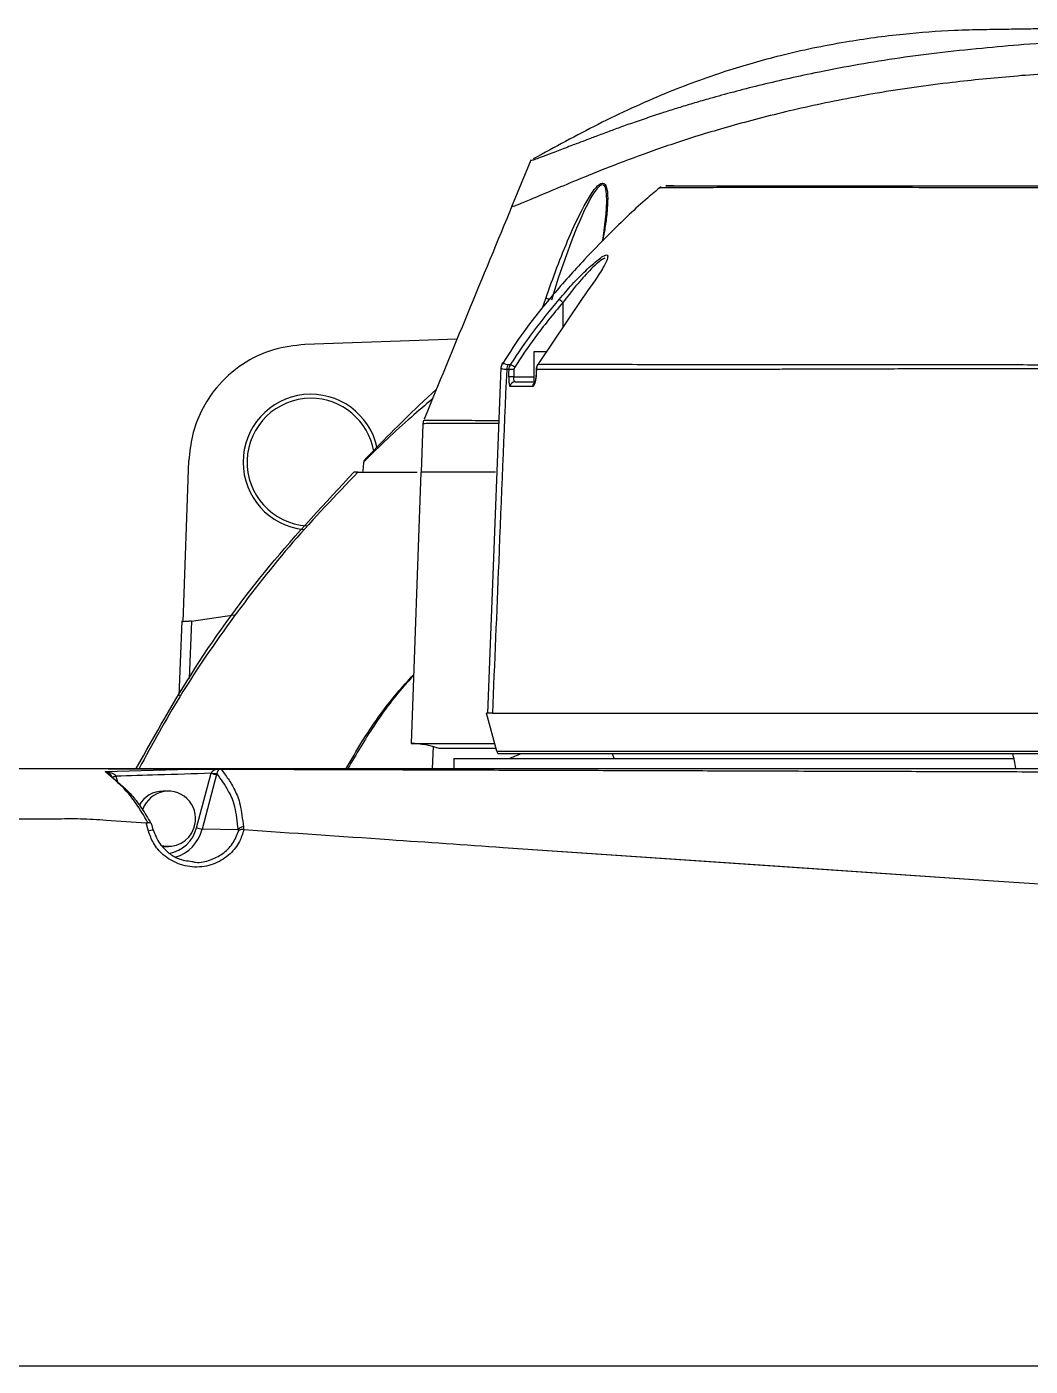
# Model space of a CAD drawing. Header units: millimetres. Extents: x -13464 to 9471, y -517 to 17126.
# Drawn here: x 6671.1 to 6771, y 12515.5 to 12648.8 of the extents above; entities that cross this region are included whole.
import ezdxf

# ---------------------------------------------------------------- set-up
doc = ezdxf.new("R2010")
doc.units = ezdxf.units.MM

msp = doc.modelspace()

# ---------------------------------------------------------------- linework, layer by layer
at = {"color": 7, "linetype": 'Continuous', "lineweight": 25}
for p, q in [((6726.28, 12621.68), (6721.95, 12615.23)), ((6722.41, 12620.84), (6722.74, 12621.79)), ((6724.43, 12621.39), (6724.43, 12618.93)), ((6713.9, 12617.74), (6698.75, 12617.21)), ((6721.59, 12613.5), (6721.59, 12616.5)), ((6721.59, 12616.5), (6722.77, 12616.5)), ((6718.27, 12614.91), (6716.94, 12580.5)), ((6718.42, 12615.41), (6718.27, 12614.91)), ((6718.49, 12615.29), (6718.44, 12615.32)), ((6721.42, 12613.02), (6719.19, 12613.02)), ((6719.54, 12613.99), (6721.59, 12613.99)), ((6719.68, 12613.5), (6721.59, 12613.5)), ((6711.85, 12612.76), (6710.11, 12611.15)), ((6710.49, 12609.32), (6710.33, 12604.5)), ((6710.57, 12609.67), (6710.49, 12609.32)), ((6686.64, 12589.61), (6687.2, 12605.66)), ((6710.29, 12604.5), (6709.34, 12577.5)), ((6717.73, 12604.5), (6710.29, 12604.5)), ((6687.44, 12589.67), (6691.69, 12590.28)), ((6686.5, 12589.71), (6686.19, 12582.22)), ((6687.44, 12589.67), (6687.21, 12583.95)), ((6717.42, 12580.5), (6716.84, 12580.5)), ((6717.85, 12576.74), (6716.84, 12580.5)), ((6717.42, 12580.5), (6782.09, 12580.5)), ((6711.46, 12575), (6711.55, 12577.17)), ((6717.78, 12577), (6712.13, 12577)), ((6713.59, 12576), (6713.59, 12575)), ((6713.59, 12576), (6769.33, 12576)), ((6717.85, 12576.74), (6860.84, 12576.74)), ((6717.95, 12576.5), (6860.74, 12576.5)), ((6619.24, 12575), (6671.05, 12575)), ((6671.05, 12575), (6687.25, 12574.95)), ((6671.05, 12575), (6832.74, 12575)), ((6678.85, 12574.69), (6687.25, 12574.95)), ((6679.92, 12574.26), (6679.93, 12574.23)), ((6679.93, 12574.23), (6680.08, 12573.68)), ((6687.25, 12574.95), (6689.91, 12574.95)), ((6687.96, 12569.09), (6689.4, 12574.53)), ((6689.96, 12574.4), (6688.52, 12568.97)), ((6685.15, 12572.75), (6684.63, 12572.75)), ((6683.16, 12568.77), (6682.94, 12569.59)), ((6683.65, 12568.89), (6683.49, 12569.45)), ((6683.65, 12568.89), (6683.64, 12568.89)), ((6692.12, 12568.88), (6688.52, 12568.97)), ((6684.63, 12567.25), (6685.15, 12567.25)), ((6718.48, 12567.15), (6766.81, 12563.85)), ((6766.81, 12563.85), (6777.36, 12563.14)), ((6777.34, 12515.5), (6599.34, 12515.5))]:
    msp.add_line(p, q, dxfattribs=at)
at = {"color": 7, "linetype": 'Continuous', "lineweight": 25, "flags": 128}
for points in [[(6721.25, 12635.55), (6720.29, 12633.23), (6719.33, 12630.9)], [(6728.81, 12631.43), (6728.81, 12631.45), (6728.79, 12632.18), (6728.71, 12632.7), (6728.61, 12632.95), (6728.48, 12633.08), (6728.32, 12633.1), (6728.12, 12633.01), (6727.82, 12632.71), (6727.47, 12632.21), (6727.2, 12631.76), (6726.91, 12631.22), (6726.6, 12630.6), (6726.22, 12629.76), (6725.81, 12628.79), (6725.36, 12627.68), (6724.66, 12625.78), (6723.98, 12623.8), (6723.29, 12621.63), (6723.29, 12621.63)], [(6719.06, 12613.99), (6719.07, 12614.39), (6719.08, 12614.71)], [(6719.56, 12614.71), (6719.55, 12614.31), (6719.54, 12613.99)], [(6721.78, 12614.73), (6721.77, 12614.4), (6721.75, 12613.99)], [(6721.8, 12614.73), (6721.78, 12614.31), (6721.77, 12613.99)], [(6721.8, 12614.73), (6721.78, 12614.73), (6721.77, 12614.73)], [(6721.92, 12615.21), (6721.93, 12615.22), (6721.95, 12615.23)], [(6721.77, 12613.99), (6721.75, 12613.99), (6721.74, 12613.99), (6721.75, 12613.99)], [(6704.62, 12605.63), (6704.61, 12605.58), (6704.61, 12605.54)], [(6729.34, 12576.5), (6729.52, 12576.04), (6729.54, 12576)], [(6718.48, 12567.15), (6745.55, 12565.31), (6766.81, 12563.85)]]:
    msp.add_lwpolyline(points, dxfattribs=at)
at = {"color": 7, "linetype": 'Continuous', "lineweight": 25}
for centre, radius, start, end in [((6722.39, 12619.65), 2.17, 70.9658, 80.715), ((6716.85, 12612.51), 11.68, 49.5219, 51.8594), ((6719.85, 12614.68), 1.01, 148.5847, 177.8341), ((6719.3, 12609.73), 4.99, 87.0199, 92.5663), ((6715.03, 12607.77), 8.54, 57.3085, 60.5133), ((6719.28, 12609), 4.99, 87.0215, 92.5647), ((6719.69, 12613.01), 0.496, 90.4265, 178.2648), ((6721.92, 12613.01), 0.501, 118.4837, 178.5133), ((6699.34, 12605.5), 6.75, 11.8614, 180), ((6699.34, 12605.5), 6.35, 90, 266.2999), ((6699.34, 12605.5), 6.35, 9.7966, 90), ((6699.34, 12605.5), 6.75, 180, 263.7157), ((6709, 12567.5), 10, 71.8051, 88.0408), ((6718.82, 12577), 1, 195, 210), ((6678.08, 12580.61), 6.61, 282.5864, 286.113), ((6680.44, 12571.96), 2.33, 102.4453, 112.6494), ((6690.75, 12579.11), 4.78, 253.5566, 260.462), ((6689.91, 12576.02), 1.52, 251.3992, 272.7838), ((6684.63, 12570.05), 2.7, 90.1479, 151.9211), ((6685.16, 12570.03), 2.71, 339.1757, 160.2572), ((6684.18, 12565.62), 3.31, 99.2365, 107.8109), ((6685.14, 12569.95), 2.7, 255.5826, 340.7005), ((6684.6, 12569.96), 3.47, 279.9324, 345.5151), ((6684.68, 12569.96), 3.97, 286.8887, 345.4841), ((6689.32, 12573.68), 4.78, 253.5566, 260.462)]:
    msp.add_arc(centre, radius, start, end, dxfattribs=at)
for points, knots in [([(6789.34, 12648.83), (6787.51, 12648.82), (6784.19, 12648.81), (6779.93, 12648.76), (6776.79, 12648.71), (6774.57, 12648.67), (6772.87, 12648.64), (6770.96, 12648.61), (6768.77, 12648.57), (6766.23, 12648.54), (6762.72, 12648.45), (6758.13, 12648.11), (6752.33, 12647.33), (6746.43, 12646.11), (6740.44, 12644.4), (6734.36, 12642.17), (6727.94, 12639.2), (6723.63, 12636.85), (6721.49, 12635.68)], [0, 0, 0, 0, 0.074509, 0.135317, 0.176879, 0.209162, 0.235942, 0.266021, 0.300019, 0.338006, 0.380869, 0.454952, 0.538256, 0.631964, 0.710757, 0.799491, 0.900339, 1, 1, 1, 1]), ([(6789.34, 12647.87), (6787.92, 12647.86), (6784.92, 12647.84), (6780.18, 12647.69), (6775.26, 12647.43), (6770.53, 12647.08), (6766.02, 12646.68), (6761.7, 12646.24), (6757.43, 12645.66), (6753.36, 12644.99), (6748.79, 12644.11), (6743.93, 12643.01), (6740.34, 12642.05), (6738.31, 12641.47), (6737.56, 12641.25), (6736.82, 12641.03), (6736.1, 12640.81), (6735.41, 12640.6), (6734.76, 12640.39), (6734.06, 12640.17), (6733.04, 12639.83), (6731.73, 12639.38), (6730.31, 12638.88), (6728.96, 12638.38), (6727.75, 12637.93), (6726.67, 12637.52), (6725.78, 12637.18), (6724.73, 12636.78), (6723.6, 12636.34), (6722.55, 12635.94), (6721.81, 12635.67), (6721.34, 12635.52), (6721.28, 12635.52), (6721.25, 12635.53)], [0, 0, 0, 0, 0.0393345, 0.0830001, 0.1312603, 0.1774251, 0.2179341, 0.2626696, 0.3063598, 0.3498612, 0.3935263, 0.4605159, 0.5247072, 0.5356081, 0.5464527, 0.5572445, 0.567987, 0.5786834, 0.5893371, 0.5985305, 0.6121871, 0.6396084, 0.6663928, 0.6910064, 0.719072, 0.7443311, 0.7665544, 0.7867483, 0.8325851, 0.87601, 0.916534, 0.9597352, 1, 1, 1, 1]), ([(6789.34, 12644.83), (6787.02, 12644.81), (6782.44, 12644.76), (6775.74, 12644.41), (6769.33, 12643.92), (6762.6, 12643.27), (6755.72, 12642.29), (6748.92, 12640.94), (6742.85, 12639.45), (6737.51, 12637.89), (6732.89, 12636.33), (6729, 12634.84), (6725.78, 12633.54), (6723.26, 12632.49), (6721.37, 12631.69), (6720.11, 12631.18), (6719.44, 12630.92), (6719.41, 12630.95), (6719.39, 12630.96)], [0, 0, 0, 0, 0.063032, 0.124012, 0.183719, 0.242318, 0.317732, 0.391, 0.462416, 0.531411, 0.598501, 0.663957, 0.727108, 0.788259, 0.847966, 0.905521, 0.960642, 1, 1, 1, 1]), ([(6734.21, 12632.9), (6733.76, 12632.53), (6732.67, 12631.65), (6730.91, 12630.02), (6728.81, 12627.99), (6726.25, 12625.34), (6723.43, 12622.17), (6720.64, 12618.76), (6719.12, 12616.38), (6718.45, 12615.31)], [0, 0, 0, 0, 0.074619, 0.178117, 0.303599, 0.444135, 0.643048, 0.840507, 1, 1, 1, 1]), ([(6722.74, 12621.79), (6723.1, 12622.82), (6723.82, 12624.87), (6725.05, 12627.91), (6726.19, 12630.38), (6727.11, 12631.99), (6727.67, 12632.78), (6728.05, 12633.15), (6728.34, 12633.28), (6728.52, 12633.26), (6728.66, 12633.13), (6728.86, 12632.72), (6728.93, 12631.74), (6728.83, 12630.31), (6728.66, 12628.9), (6728.48, 12627.96), (6728.4, 12627.54)], [0, 0, 0, 0, 0.154655, 0.308475, 0.463643, 0.541771, 0.581241, 0.620718, 0.640608, 0.660449, 0.680372, 0.700249, 0.778919, 0.857437, 0.935414, 1, 1, 1, 1]), ([(6789.34, 12632.73), (6787.07, 12632.73), (6782.54, 12632.75), (6775.92, 12632.78), (6769.52, 12632.8), (6763.45, 12632.81), (6757.78, 12632.82), (6752.58, 12632.82), (6747.92, 12632.83), (6743.84, 12632.82), (6740.41, 12632.82), (6737.68, 12632.81), (6735.68, 12632.81), (6734.4, 12632.8), (6734.19, 12632.8), (6734.09, 12632.79)], [0, 0, 0, 0, 0.0774008, 0.1542757, 0.2316304, 0.3089113, 0.3857032, 0.4630143, 0.5402331, 0.6170189, 0.6943549, 0.7715596, 0.8483642, 0.9257633, 1, 1, 1, 1]), ([(6735.48, 12633), (6735.22, 12633), (6734.71, 12633), (6734.61, 12633), (6735.6, 12633), (6737.55, 12633), (6740.47, 12633), (6744.29, 12633), (6748.95, 12633), (6754.37, 12633), (6760.47, 12633), (6767.13, 12633), (6774.26, 12633), (6781.72, 12633), (6786.83, 12633), (6789.4, 12633)], [0, 0, 0, 0, 0.076002, 0.152223, 0.229545, 0.306398, 0.383381, 0.460715, 0.537475, 0.61481, 0.69179, 0.76864, 0.846055, 0.922832, 1, 1, 1, 1]), ([(6759.22, 12632.9), (6757.27, 12632.88), (6755.01, 12632.85), (6753.08, 12632.83), (6752.8, 12632.82)], [0, 0, 0, 0, 0.859184, 1, 1, 1, 1]), ([(6734.09, 12632.79), (6734.08, 12632.79), (6734.06, 12632.79), (6734.08, 12632.79), (6734.1, 12632.79)], [0, 0, 0, 0, 0.263218, 1, 1, 1, 1]), ([(6719.4, 12631.07), (6717.91, 12627.46), (6714.98, 12620.36), (6712.05, 12613.26), (6710.61, 12609.76)], [0, 0, 0, 0, 0.507526, 1, 1, 1, 1]), ([(6728.39, 12627.53), (6728.45, 12627.87), (6728.56, 12628.6), (6728.69, 12629.65), (6728.78, 12630.61), (6728.8, 12631.17), (6728.81, 12631.43)], [0, 0, 0, 0, 0.255964, 0.543682, 0.793627, 1, 1, 1, 1]), ([(6724.06, 12621.69), (6724.5, 12622.2), (6725.37, 12623.21), (6726.72, 12624.59), (6727.79, 12625.55), (6728.47, 12626.03), (6728.8, 12626.15), (6728.93, 12626.09), (6728.9, 12625.95), (6728.89, 12625.92)], [0, 0, 0, 0, 0.215613, 0.43193, 0.648256, 0.757136, 0.865953, 0.974741, 1, 1, 1, 1]), ([(6728.63, 12625.79), (6728.53, 12625.75), (6728.32, 12625.68), (6727.75, 12625.21), (6726.9, 12624.38), (6725.73, 12623.07), (6724.87, 12621.95), (6724.43, 12621.39)], [0, 0, 0, 0, 0.137382, 0.271638, 0.426225, 0.713677, 1, 1, 1, 1]), ([(6728.89, 12625.92), (6728.88, 12625.84), (6728.85, 12625.56), (6728.31, 12624.6), (6727.4, 12623.21), (6726.65, 12622.19), (6726.28, 12621.68)], [0, 0, 0, 0, 0.1142379, 0.4092297, 0.7045747, 1, 1, 1, 1]), ([(6719.23, 12615.2), (6719.98, 12616.33), (6721.49, 12618.57), (6723.21, 12620.65), (6724.06, 12621.69)], [0, 0, 0, 0, 0.501022, 1, 1, 1, 1]), ([(6724.43, 12621.39), (6723.48, 12620.23), (6721.78, 12618.17), (6720.29, 12615.94), (6719.64, 12614.96)], [0, 0, 0, 0, 0.559932, 1, 1, 1, 1]), ([(6698.75, 12617.21), (6697.69, 12617.09), (6695.5, 12616.85), (6692.42, 12615.33), (6690, 12613.17), (6688.38, 12610.67), (6687.44, 12608.19), (6687.28, 12606.49), (6687.2, 12605.66)], [0, 0, 0, 0, 0.177662, 0.367443, 0.562586, 0.714694, 0.861488, 1, 1, 1, 1]), ([(6718.84, 12614.71), (6718.57, 12608.33), (6718.1, 12596.92), (6717.63, 12585.52), (6717.42, 12580.5)], [0, 0, 0, 0, 0.56, 1, 1, 1, 1]), ([(6718.84, 12614.71), (6718.66, 12614.72), (6718.32, 12614.74), (6718.3, 12614.86), (6718.3, 12614.91)], [0, 0, 0, 0, 0.54752, 1, 1, 1, 1]), ([(6718.44, 12615.32), (6718.44, 12615.32), (6718.37, 12615.35), (6718.68, 12615.28), (6718.99, 12615.2)], [0, 0, 0, 0, 0.037745, 1, 1, 1, 1]), ([(6719.08, 12614.71), (6719.03, 12614.71), (6718.95, 12614.71), (6718.87, 12614.71), (6718.84, 12614.71)], [0, 0, 0, 0, 0.559557, 1, 1, 1, 1]), ([(6718.99, 12615.2), (6719.03, 12615.2), (6719.11, 12615.2), (6719.19, 12615.2), (6719.23, 12615.2)], [0, 0, 0, 0, 0.560438, 1, 1, 1, 1]), ([(6719.08, 12614.71), (6719.09, 12614.8), (6719.11, 12614.97), (6719.19, 12615.13), (6719.23, 12615.2)], [0, 0, 0, 0, 0.498926, 1, 1, 1, 1]), ([(6719.64, 12614.96), (6719.62, 12614.91), (6719.58, 12614.84), (6719.57, 12614.75), (6719.56, 12614.71)], [0, 0, 0, 0, 0.559462, 1, 1, 1, 1]), ([(6721.92, 12615.21), (6721.88, 12615.14), (6721.8, 12614.99), (6721.78, 12614.82), (6721.77, 12614.73)], [0, 0, 0, 0, 0.499906, 1, 1, 1, 1]), ([(6721.95, 12615.23), (6721.91, 12615.15), (6721.83, 12615), (6721.81, 12614.82), (6721.8, 12614.73)], [0, 0, 0, 0, 0.498652, 1, 1, 1, 1]), ([(6783.94, 12614.82), (6782.6, 12614.82), (6780.01, 12614.81), (6776.25, 12614.8), (6772.75, 12614.8), (6769.49, 12614.79), (6766.48, 12614.78), (6763.87, 12614.78), (6761.39, 12614.78), (6758.79, 12614.77), (6755.79, 12614.76), (6752.72, 12614.75), (6749.91, 12614.74), (6747.57, 12614.74), (6745.38, 12614.73), (6743.22, 12614.73), (6740.98, 12614.73), (6738.73, 12614.73), (6736.39, 12614.73), (6734.35, 12614.73), (6732.6, 12614.72), (6730.84, 12614.72), (6728.85, 12614.72), (6726.82, 12614.72), (6725.03, 12614.73), (6723.32, 12614.73), (6722.34, 12614.73), (6721.8, 12614.73)], [0, 0, 0, 0, 0.048085, 0.093588, 0.136511, 0.176852, 0.214611, 0.249788, 0.276657, 0.310711, 0.351951, 0.397372, 0.437265, 0.471396, 0.499766, 0.535611, 0.571456, 0.607301, 0.647979, 0.693489, 0.720343, 0.74986, 0.799906, 0.849951, 0.894688, 0.942053, 1, 1, 1, 1]), ([(6721.95, 12615.23), (6722.74, 12615.24), (6724.33, 12615.24), (6727.51, 12615.24), (6731.23, 12615.23), (6735.51, 12615.23), (6740.3, 12615.23), (6745.57, 12615.22), (6751.24, 12615.22), (6757.28, 12615.22), (6763.64, 12615.21), (6770.24, 12615.2), (6777.02, 12615.18), (6781.63, 12615.18), (6783.94, 12615.17)], [0, 0, 0, 0, 0.083135, 0.166911, 0.250069, 0.333011, 0.416548, 0.500085, 0.583048, 0.666252, 0.750075, 0.833247, 0.916299, 1, 1, 1, 1]), ([(6719.06, 12613.99), (6719.06, 12613.86), (6719.05, 12613.6), (6719.08, 12613.28), (6719.13, 12613.07), (6719.17, 12613.04), (6719.19, 12613.02)], [0, 0, 0, 0, 0.249291, 0.498589, 0.748903, 1, 1, 1, 1]), ([(6719.68, 12613.5), (6719.66, 12613.51), (6719.61, 12613.53), (6719.57, 12613.62), (6719.55, 12613.71), (6719.54, 12613.8), (6719.54, 12613.89), (6719.54, 12613.95), (6719.54, 12613.99)], [0, 0, 0, 0, 0.276985, 0.50729, 0.633356, 0.757095, 0.879102, 1, 1, 1, 1]), ([(6721.42, 12613.02), (6721.46, 12613.04), (6721.55, 12613.07), (6721.66, 12613.32), (6721.74, 12613.65), (6721.76, 12613.87), (6721.77, 12613.99)], [0, 0, 0, 0, 0.266917, 0.5595, 0.779932, 1, 1, 1, 1]), ([(6721.74, 12613.99), (6721.74, 12613.93), (6721.73, 12613.81), (6721.71, 12613.65), (6721.68, 12613.54), (6721.67, 12613.47), (6721.67, 12613.46), (6721.67, 12613.45)], [0, 0, 0, 0, 0.2304055, 0.444895, 0.6436007, 0.8277556, 1, 1, 1, 1]), ([(6711.43, 12611.76), (6710.73, 12611.17), (6708.38, 12609.2), (6706.16, 12607.05), (6704.61, 12605.54)], [0, 0, 0, 0, 0.296178, 1, 1, 1, 1]), ([(6710.11, 12611.15), (6709.16, 12610.23), (6707.3, 12608.42), (6705.5, 12606.55), (6704.62, 12605.63)], [0, 0, 0, 0, 0.507205, 1, 1, 1, 1]), ([(6718.06, 12609.34), (6717.4, 12609.34), (6716.01, 12609.35), (6714.76, 12609.35), (6713.99, 12609.35), (6713.64, 12609.35), (6713.33, 12609.35), (6713.04, 12609.34), (6712.78, 12609.34), (6712.17, 12609.34), (6711.42, 12609.33), (6710.82, 12609.33), (6710.54, 12609.32), (6710.51, 12609.32), (6710.49, 12609.32)], [0, 0, 0, 0, 0.134759, 0.285926, 0.322076, 0.356796, 0.390084, 0.421942, 0.452368, 0.481363, 0.648914, 0.791206, 0.908236, 1, 1, 1, 1]), ([(6710.67, 12609.67), (6710.64, 12609.67), (6710.54, 12609.66), (6711.24, 12609.67), (6712.81, 12609.67), (6715.06, 12609.66), (6717.13, 12609.65), (6718.07, 12609.64)], [0, 0, 0, 0, 0.081537, 0.3214, 0.562705, 0.80204, 1, 1, 1, 1]), ([(6704.61, 12605.54), (6704.59, 12605.37), (6704.55, 12605.02), (6704.51, 12604.68), (6704.49, 12604.5)], [0, 0, 0, 0, 0.500363, 1, 1, 1, 1]), ([(6681.96, 12575), (6683.84, 12578.36), (6687.8, 12585.41), (6695.06, 12595.32), (6700.77, 12601.44), (6703.63, 12604.5)], [0, 0, 0, 0, 0.312012, 0.655369, 1, 1, 1, 1]), ([(6704.02, 12604.5), (6701.83, 12602.21), (6697.46, 12597.64), (6691.57, 12590.13), (6686.41, 12582.62), (6683.55, 12577.41), (6682.23, 12575)], [0, 0, 0, 0, 0.260127, 0.518979, 0.778068, 1, 1, 1, 1]), ([(6704.02, 12604.5), (6703.96, 12604.5), (6703.85, 12604.5), (6703.72, 12604.5), (6703.65, 12604.5), (6703.62, 12604.5), (6703.63, 12604.5), (6703.63, 12604.5)], [0, 0, 0, 0, 0.250224, 0.498894, 0.749975, 0.878401, 1, 1, 1, 1]), ([(6704.02, 12604.5), (6704.1, 12604.5), (6704.26, 12604.5), (6704.42, 12604.5), (6704.49, 12604.5)], [0, 0, 0, 0, 0.559999, 1, 1, 1, 1]), ([(6704.49, 12604.5), (6705.11, 12604.5), (6706.3, 12604.5), (6708.08, 12604.5), (6709.28, 12604.5), (6709.91, 12604.5), (6709.94, 12604.5)], [0, 0, 0, 0, 0.340639, 0.653529, 0.981901, 1, 1, 1, 1]), ([(6687.44, 12589.67), (6687.37, 12589.67), (6687.24, 12589.65), (6686.99, 12589.64), (6686.73, 12589.62), (6686.56, 12589.61), (6686.49, 12589.6), (6686.49, 12589.6), (6686.49, 12589.6)], [0, 0, 0, 0, 0.12945, 0.256023, 0.499742, 0.740844, 0.868268, 1, 1, 1, 1]), ([(6702.86, 12575), (6703.38, 12575.89), (6704.89, 12578.5), (6707.13, 12581.66), (6709.02, 12583.74), (6709.58, 12584.37)], [0, 0, 0, 0, 0.264615, 0.780118, 1, 1, 1, 1]), ([(6709.58, 12584.28), (6709.25, 12583.92), (6707.81, 12582.35), (6705.54, 12579.29), (6703.85, 12576.43), (6703.02, 12575)], [0, 0, 0, 0, 0.129432, 0.566869, 1, 1, 1, 1]), ([(6709.34, 12577.5), (6709.34, 12577.5), (6709.34, 12577.5), (6709.35, 12577.5), (6709.35, 12577.5)], [0, 0, 0, 0, 0.5599752, 1, 1, 1, 1]), ([(6709.35, 12577.5), (6709.47, 12577.5), (6709.71, 12577.5), (6711.4, 12577.49), (6714, 12577.49), (6716.13, 12577.49), (6717.57, 12577.49), (6717.65, 12577.49)], [0, 0, 0, 0, 0.262203, 0.513971, 0.755301, 0.986193, 1, 1, 1, 1]), ([(6719.13, 12576), (6719.31, 12576.08), (6719.72, 12576.26), (6720.1, 12576.42), (6720.31, 12576.5)], [0, 0, 0, 0, 0.439779, 1, 1, 1, 1]), ([(6769.54, 12575), (6769.5, 12575.27), (6769.41, 12575.81), (6769.29, 12576.27), (6769.23, 12576.5)], [0, 0, 0, 0, 0.487196, 1, 1, 1, 1]), ([(6683.12, 12569.6), (6682.71, 12570.3), (6681.88, 12571.7), (6680.82, 12572.95), (6679.82, 12573.87), (6679.18, 12574.42), (6678.85, 12574.69)], [0, 0, 0, 0, 0.25138, 0.502152, 0.751533, 1, 1, 1, 1]), ([(6679.53, 12574.16), (6679.51, 12574.2), (6679.48, 12574.27), (6679.39, 12574.4), (6679.18, 12574.59), (6678.99, 12574.65), (6678.85, 12574.69)], [0, 0, 0, 0, 0.0991861, 0.2105901, 0.4583696, 1, 1, 1, 1]), ([(6678.85, 12574.69), (6679.07, 12574.67), (6679.37, 12574.63), (6679.7, 12574.48), (6679.85, 12574.37), (6679.9, 12574.29), (6679.92, 12574.26)], [0, 0, 0, 0, 0.5417173, 0.789485, 0.900854, 1, 1, 1, 1]), ([(6679.53, 12574.16), (6679.86, 12573.87), (6680.54, 12573.3), (6681.51, 12572.35), (6682.46, 12571.15), (6683.1, 12570.07), (6683.41, 12569.55)], [0, 0, 0, 0, 0.285883, 0.571603, 0.795978, 1, 1, 1, 1]), ([(6689.4, 12574.53), (6687.63, 12574.47), (6684.48, 12574.36), (6681.32, 12574.27), (6679.93, 12574.23)], [0, 0, 0, 0, 0.56, 1, 1, 1, 1]), ([(6689.4, 12574.53), (6689.4, 12574.54), (6689.41, 12574.55), (6689.42, 12574.57), (6689.43, 12574.58)], [0, 0, 0, 0, 0.5600008, 1, 1, 1, 1]), ([(6689.43, 12574.58), (6689.45, 12574.62), (6689.51, 12574.7), (6689.67, 12574.84), (6689.81, 12574.9), (6689.91, 12574.95)], [0, 0, 0, 0, 0.21675, 0.461264, 1, 1, 1, 1]), ([(6689.91, 12574.95), (6689.94, 12574.95), (6690, 12574.95), (6690.08, 12574.94), (6690.15, 12574.94), (6690.18, 12574.94), (6690.19, 12574.94)], [0, 0, 0, 0, 0.299298, 0.551541, 0.776185, 1, 1, 1, 1]), ([(6689.98, 12574.5), (6689.98, 12574.48), (6689.97, 12574.45), (6689.96, 12574.41), (6689.96, 12574.4)], [0, 0, 0, 0, 0.56, 1, 1, 1, 1]), ([(6690.19, 12574.94), (6690.15, 12574.89), (6690.09, 12574.81), (6690.02, 12574.65), (6690, 12574.55), (6689.98, 12574.5)], [0, 0, 0, 0, 0.539143, 0.784347, 1, 1, 1, 1]), ([(6692.12, 12568.88), (6692.02, 12569.71), (6691.83, 12571.36), (6691.04, 12573.04), (6690.38, 12573.95), (6689.98, 12574.5)], [0, 0, 0, 0, 0.279623, 0.559619, 1, 1, 1, 1]), ([(6690.19, 12574.94), (6690.23, 12574.94), (6690.27, 12574.94), (6690.34, 12574.94), (6690.38, 12574.94), (6690.4, 12574.94), (6690.4, 12574.94)], [0, 0, 0, 0, 0.617921, 0.830238, 0.918745, 1, 1, 1, 1]), ([(6690.4, 12574.94), (6690.64, 12574.62), (6691.11, 12573.98), (6691.78, 12572.89), (6692.35, 12571.5), (6692.53, 12569.96), (6692.62, 12569.19)], [0, 0, 0, 0, 0.248502, 0.497834, 0.748605, 1, 1, 1, 1]), ([(6690.4, 12574.94), (6692.41, 12574.93), (6696.57, 12574.92), (6703.03, 12574.9), (6709.92, 12574.88), (6717.25, 12574.85), (6725.01, 12574.83), (6732.7, 12574.8), (6740.38, 12574.78), (6748.09, 12574.75), (6756.05, 12574.73), (6764.14, 12574.7), (6772.06, 12574.68), (6777.36, 12574.66), (6779.96, 12574.66)], [0, 0, 0, 0, 0.067217, 0.139304, 0.21626, 0.298086, 0.384782, 0.476348, 0.555602, 0.642178, 0.734728, 0.822184, 0.912968, 1, 1, 1, 1]), ([(6618.37, 12569.99), (6627.62, 12570), (6642.91, 12570.01), (6661.41, 12570), (6670.66, 12570), (6673.86, 12569.99)], [0, 0, 0, 0, 0.500003, 0.826635, 1, 1, 1, 1]), ([(6673.86, 12569.99), (6674.71, 12570.01), (6676.41, 12570.04), (6679.43, 12569.84), (6681.61, 12569.69), (6682.94, 12569.59)], [0, 0, 0, 0, 0.280049, 0.559951, 1, 1, 1, 1]), ([(6682.94, 12569.59), (6682.97, 12569.59), (6683.03, 12569.59), (6683.09, 12569.59), (6683.12, 12569.6)], [0, 0, 0, 0, 0.512666, 1, 1, 1, 1]), ([(6683.5, 12569.4), (6683.49, 12569.44), (6683.48, 12569.5), (6683.4, 12569.57), (6683.28, 12569.61), (6683.17, 12569.6), (6683.12, 12569.6)], [0, 0, 0, 0, 0.291829, 0.500338, 0.764499, 1, 1, 1, 1]), ([(6692.67, 12568.92), (6692.54, 12568.51), (6692.26, 12567.62), (6691.3, 12566.4), (6689.84, 12565.45), (6688, 12565.07), (6686.15, 12565.4), (6684.65, 12566.3), (6683.63, 12567.48), (6683.31, 12568.37), (6683.16, 12568.77)], [0, 0, 0, 0, 0.099725, 0.217905, 0.353001, 0.498807, 0.644971, 0.780872, 0.899817, 1, 1, 1, 1]), ([(6683.64, 12568.89), (6683.8, 12568.47), (6684.14, 12567.58), (6685.07, 12566.63), (6686.21, 12565.92), (6687.03, 12565.81), (6687.48, 12565.75)], [0, 0, 0, 0, 0.252961, 0.5364737, 0.7410203, 1, 1, 1, 1]), ([(6692.62, 12569.19), (6692.56, 12569.18), (6692.44, 12569.18), (6692.28, 12569.1), (6692.17, 12569), (6692.14, 12568.92), (6692.12, 12568.88)], [0, 0, 0, 0, 0.273321, 0.561646, 0.786679, 1, 1, 1, 1]), ([(6692.13, 12568.77), (6692.13, 12568.79), (6692.12, 12568.83), (6692.12, 12568.86), (6692.12, 12568.88)], [0, 0, 0, 0, 0.56, 1, 1, 1, 1]), ([(6692.63, 12568.92), (6692.57, 12568.93), (6692.46, 12568.93), (6692.31, 12568.9), (6692.19, 12568.85), (6692.15, 12568.8), (6692.13, 12568.77)], [0, 0, 0, 0, 0.24962, 0.499673, 0.743243, 1, 1, 1, 1]), ([(6692.62, 12569.19), (6692.62, 12569.14), (6692.63, 12569.05), (6692.63, 12568.96), (6692.63, 12568.92)], [0, 0, 0, 0, 0.560001, 1, 1, 1, 1]), ([(6692.63, 12568.92), (6692.64, 12568.92), (6692.65, 12568.92), (6692.67, 12568.92), (6692.67, 12568.92)], [0, 0, 0, 0, 0.559998, 1, 1, 1, 1]), ([(6692.67, 12568.92), (6697.49, 12568.59), (6706.09, 12568), (6714.7, 12567.41), (6718.48, 12567.15)], [0, 0, 0, 0, 0.56, 1, 1, 1, 1]), ([(6687.48, 12565.75), (6687.61, 12565.72), (6688.22, 12565.57), (6689.31, 12565.84), (6690.59, 12566.46), (6691.6, 12567.46), (6691.96, 12568.34), (6692.13, 12568.77)], [0, 0, 0, 0, 0.0626404, 0.3131091, 0.5313677, 0.7718595, 1, 1, 1, 1])]:
    msp.add_open_spline(points, degree=3, knots=knots, dxfattribs=at)

doc.saveas('drawing.dxf')
